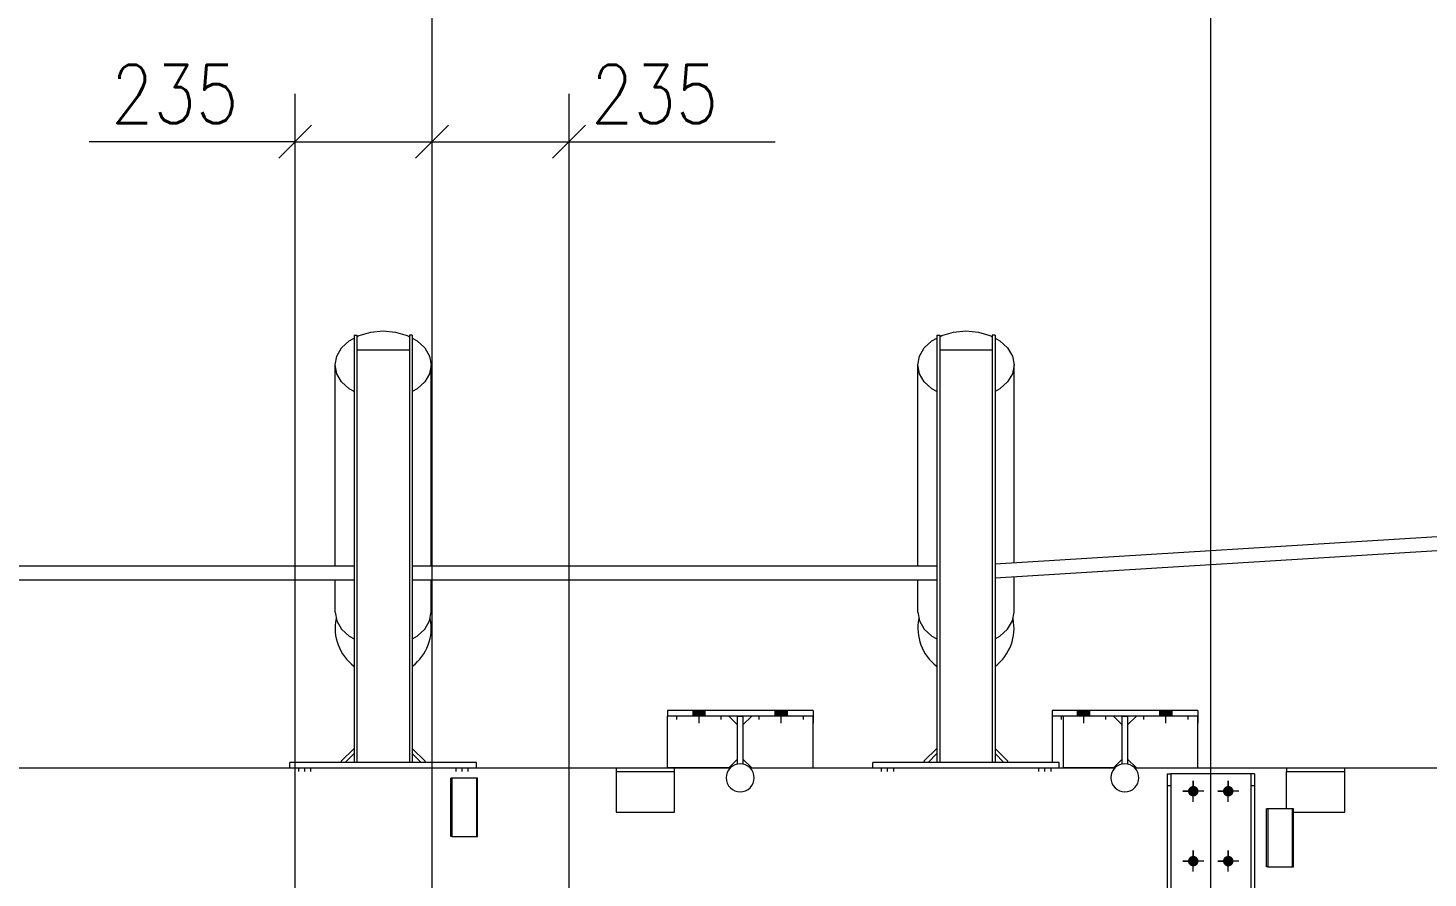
# Model space of a CAD drawing. Header units: millimetres. Extents: x 2 to 845, y 5 to 599.
# Drawn here: x 166.6 to 226.7, y 503.3 to 539.7 of the extents above; entities that cross this region are included whole.
import ezdxf

# ---------------------------------------------------------------- set-up
doc = ezdxf.new("R2010")
doc.units = ezdxf.units.MM
doc.linetypes.add('XKITLINE00', pattern=[0])
doc.linetypes.add('XKITLINE02', pattern=[4, 2, -2])
for name, color, linetype, lineweight in [('Cota', 4, 'Continuous', 0), ('Grelha', 4, 'Continuous', 0), ('Parafuso', 3, 'Continuous', 0), ('Peça', 2, 'Continuous', 0)]:
    doc.layers.add(name, color=color, linetype=linetype, lineweight=lineweight)
doc.styles.add('SIMPLEX', font='SIMPLEX_.TTF')

# ---------------------------------------------------------------- blocks, each defined once
blk = doc.blocks.new('*A622')
at = {"layer": 'Grelha', "color": 7, "linetype": 'XKITLINE00', "lineweight": 0}
blk.add_line((217.356, 459.531), (217.356, 574.891), dxfattribs=at)
blk = doc.blocks.new('*A867')
at = {"layer": 'Peça', "color": 1, "linetype": 'XKITLINE00', "lineweight": 0}
for p, q in [((185.805, 507.549), (184.755, 507.549)), ((184.755, 505.049), (184.755, 507.549)), ((184.805, 507.549), (184.805, 505.049)), ((185.83, 507.549), (185.805, 507.549)), ((185.849, 507.549), (185.83, 507.549)), ((185.855, 507.549), (185.849, 507.549)), ((185.905, 507.549), (185.855, 507.549)), ((185.855, 507.549), (185.855, 505.049)), ((185.905, 505.049), (185.905, 507.549)), ((184.805, 505.049), (184.755, 505.049)), ((184.812, 505.049), (184.805, 505.049)), ((184.805, 505.049), (184.812, 505.049)), ((184.812, 505.049), (184.83, 505.049)), ((184.83, 505.049), (184.855, 505.049)), ((184.855, 505.049), (185.855, 505.049)), ((185.849, 505.049), (185.855, 505.049)), ((185.855, 505.049), (185.905, 505.049))]:
    blk.add_line(p, q, dxfattribs=at)
blk = doc.blocks.new('*A869')
at = {"layer": 'Peça', "color": 1, "linetype": 'XKITLINE00', "lineweight": 0}
for p, q in [((220.805, 506.239), (219.755, 506.239)), ((219.755, 503.739), (219.755, 506.239)), ((219.805, 506.239), (219.805, 503.739)), ((220.83, 506.239), (220.805, 506.239)), ((220.849, 506.239), (220.83, 506.239)), ((220.855, 506.239), (220.849, 506.239)), ((220.905, 506.239), (220.855, 506.239)), ((220.855, 506.239), (220.855, 503.739)), ((220.905, 503.739), (220.905, 506.239)), ((219.805, 503.739), (219.755, 503.739)), ((219.805, 503.739), (219.812, 503.739)), ((219.812, 503.739), (219.83, 503.739)), ((219.83, 503.739), (219.855, 503.739)), ((219.855, 503.739), (220.855, 503.739)), ((220.849, 503.739), (220.855, 503.739)), ((220.855, 503.739), (220.905, 503.739))]:
    blk.add_line(p, q, dxfattribs=at)
blk = doc.blocks.new('*A880')
at = {"layer": 'Peça', "color": 1, "linetype": 'XKITLINE00', "lineweight": 0}
for start, end in [(112.5049, 292.5049), (292.5049, 112.5049)]:
    blk.add_arc((213.672, 507.566), 0.602, start, end, dxfattribs=at)
blk = doc.blocks.new('*A881')
at = {"layer": 'Peça', "color": 1, "linetype": 'XKITLINE00', "lineweight": 0}
for start, end in [(112.5049, 292.5049), (292.5049, 112.5049)]:
    blk.add_arc((197.172, 507.564), 0.602, start, end, dxfattribs=at)
blk = doc.blocks.new('*A883')
at = {"layer": 'Peça', "color": 1, "linetype": 'XKITLINE00', "lineweight": 0}
for p, q in [((210.547, 510.215), (210.547, 508.227)), ((216.797, 510.216), (216.797, 509.916)), ((216.797, 507.993), (216.797, 507.989))]:
    blk.add_line(p, q, dxfattribs=at)
blk = doc.blocks.new('*A884')
at = {"layer": 'Peça', "color": 1, "linetype": 'XKITLINE00', "lineweight": 0}
for p, q in [((200.297, 510.215), (200.297, 509.915)), ((194.047, 507.989), (194.047, 507.991)), ((200.297, 507.989), (200.297, 507.991))]:
    blk.add_line(p, q, dxfattribs=at)
blk = doc.blocks.new('*A885')
at = {"layer": 'Parafuso', "color": 7, "linetype": 'XKITLINE02', "lineweight": 0}
for p, q in [((210.958, 510.065), (210.958, 510.215)), ((211.909, 509.907), (211.909, 510.374)), ((212.86, 510.066), (212.86, 510.216)), ((214.483, 510.066), (214.483, 510.216)), ((215.434, 509.907), (215.434, 510.375)), ((216.385, 510.066), (216.385, 510.216))]:
    blk.add_line(p, q, dxfattribs=at)
blk = doc.blocks.new('*A886')
at = {"layer": 'Parafuso', "color": 7, "linetype": 'XKITLINE02', "lineweight": 0}
for p, q in [((194.458, 510.064), (194.458, 510.214)), ((195.409, 509.905), (195.409, 510.373)), ((196.36, 510.064), (196.36, 510.214)), ((197.983, 510.064), (197.983, 510.214)), ((198.934, 509.906), (198.934, 510.373)), ((199.885, 510.065), (199.885, 510.215))]:
    blk.add_line(p, q, dxfattribs=at)
blk = doc.blocks.new('*A887')
at = {"layer": 'Parafuso', "color": 7, "linetype": 'XKITLINE02', "lineweight": 0}
for p, q in [((210.958, 510.065), (210.958, 510.215)), ((211.909, 509.907), (211.909, 510.374)), ((212.86, 510.066), (212.86, 510.216)), ((214.483, 510.066), (214.483, 510.216)), ((215.434, 509.907), (215.434, 510.375)), ((216.385, 510.066), (216.385, 510.216))]:
    blk.add_line(p, q, dxfattribs=at)
blk = doc.blocks.new('*A888')
at = {"layer": 'Parafuso', "color": 7, "linetype": 'XKITLINE02', "lineweight": 0}
for p, q in [((194.458, 510.064), (194.458, 510.214)), ((195.409, 509.905), (195.409, 510.373)), ((196.36, 510.064), (196.36, 510.214)), ((197.983, 510.064), (197.983, 510.214)), ((198.934, 509.906), (198.934, 510.373)), ((199.885, 510.065), (199.885, 510.215))]:
    blk.add_line(p, q, dxfattribs=at)
blk = doc.blocks.new('*A906')
at = {"layer": 'Peça', "color": 1, "linetype": 'XKITLINE00', "lineweight": 0}
for p, q in [((144.356, 507.989), (191.856, 507.989)), ((194.356, 507.989), (196.746, 507.989)), ((197.597, 507.989), (213.245, 507.989)), ((214.098, 507.989), (220.607, 507.989)), ((223.107, 507.989), (235.856, 507.989))]:
    blk.add_line(p, q, dxfattribs=at)
blk = doc.blocks.new('*A908')
at = {"layer": 'Peça', "color": 1, "linetype": 'XKITLINE00', "lineweight": 0}
for p, q in [((158.106, 516.664), (180.606, 516.664)), ((183.106, 516.664), (205.606, 516.664)), ((158.106, 516.064), (180.606, 516.064)), ((183.106, 516.064), (205.606, 516.064))]:
    blk.add_line(p, q, dxfattribs=at)
blk = doc.blocks.new('*A1049')
at = {"layer": 'Peça', "color": 1, "linetype": 'XKITLINE00', "lineweight": 0}
for p, q in [((208.106, 516.744), (230.606, 518.147)), ((208.106, 516.142), (230.606, 517.546))]:
    blk.add_line(p, q, dxfattribs=at)
blk = doc.blocks.new('*A1050')
at = {"layer": 'Peça', "color": 1, "linetype": 'XKITLINE00', "lineweight": 0}
for p, q in [((215.481, 507.739), (215.481, 480.719)), ((215.481, 507.739), (215.639, 507.739)), ((215.639, 507.739), (215.639, 479.877)), ((219.074, 507.739), (215.639, 507.739)), ((219.074, 507.739), (219.074, 479.877)), ((219.231, 507.739), (219.074, 507.739)), ((219.231, 507.739), (219.231, 479.877)), ((215.481, 507.239), (215.639, 507.239)), ((219.074, 507.239), (219.231, 507.239)), ((215.481, 479.877), (215.481, 480.089))]:
    blk.add_line(p, q, dxfattribs=at)
blk = doc.blocks.new('*A1133')
at = {"layer": 'Parafuso'}
for points in [[(216.382, 507.012), (216.385, 507.033), (216.391, 507.055), (216.398, 507.076), (216.408, 507.096), (216.419, 507.114), (216.432, 507.132), (216.447, 507.149), (216.463, 507.163), (216.481, 507.177), (216.5, 507.188), (216.52, 507.197), (216.541, 507.205), (216.562, 507.21), (216.584, 507.213), (216.606, 507.214), (216.628, 507.213), (216.65, 507.21), (216.671, 507.205), (216.692, 507.197), (216.712, 507.188), (216.731, 507.177), (216.749, 507.163), (216.765, 507.149), (216.78, 507.132), (216.793, 507.115), (216.805, 507.096), (216.814, 507.076), (216.821, 507.055), (216.827, 507.033), (216.83, 507.012), (216.831, 506.99), (216.83, 506.967), (216.827, 506.946), (216.821, 506.924), (216.814, 506.903), (216.805, 506.883), (216.793, 506.865), (216.78, 506.847), (216.765, 506.83), (216.749, 506.816), (216.731, 506.802), (216.712, 506.791), (216.692, 506.782), (216.671, 506.774), (216.65, 506.769), (216.628, 506.766), (216.606, 506.764), (216.584, 506.766), (216.562, 506.769), (216.541, 506.774), (216.52, 506.782), (216.5, 506.791), (216.481, 506.802), (216.463, 506.816), (216.447, 506.83), (216.432, 506.847), (216.419, 506.864), (216.408, 506.883), (216.398, 506.903), (216.391, 506.924), (216.385, 506.946), (216.382, 506.967), (216.381, 506.989)], [(217.882, 507.012), (217.885, 507.033), (217.891, 507.055), (217.898, 507.076), (217.908, 507.096), (217.919, 507.115), (217.932, 507.132), (217.947, 507.149), (217.963, 507.164), (217.981, 507.177), (218, 507.188), (218.02, 507.197), (218.041, 507.205), (218.062, 507.21), (218.084, 507.214), (218.106, 507.215), (218.128, 507.214), (218.15, 507.21), (218.171, 507.205), (218.192, 507.197), (218.212, 507.188), (218.231, 507.177), (218.249, 507.164), (218.265, 507.149), (218.28, 507.132), (218.293, 507.115), (218.305, 507.096), (218.314, 507.076), (218.321, 507.055), (218.327, 507.034), (218.33, 507.012), (218.331, 506.99), (218.33, 506.968), (218.327, 506.946), (218.321, 506.924), (218.314, 506.904), (218.305, 506.884), (218.293, 506.865), (218.28, 506.847), (218.265, 506.831), (218.249, 506.816), (218.231, 506.803), (218.212, 506.791), (218.192, 506.782), (218.171, 506.774), (218.15, 506.769), (218.128, 506.766), (218.106, 506.765), (218.084, 506.766), (218.062, 506.769), (218.041, 506.774), (218.02, 506.782), (218, 506.791), (217.981, 506.803), (217.963, 506.816), (217.947, 506.831), (217.932, 506.847), (217.919, 506.865), (217.908, 506.884), (217.898, 506.903), (217.891, 506.924), (217.885, 506.946), (217.882, 506.968), (217.881, 506.99)], [(216.382, 504.012), (216.386, 504.033), (216.391, 504.055), (216.398, 504.076), (216.408, 504.096), (216.419, 504.114), (216.432, 504.132), (216.447, 504.149), (216.464, 504.163), (216.481, 504.177), (216.5, 504.188), (216.52, 504.197), (216.541, 504.205), (216.562, 504.21), (216.584, 504.213), (216.606, 504.214), (216.628, 504.213), (216.65, 504.21), (216.672, 504.205), (216.692, 504.197), (216.712, 504.188), (216.731, 504.177), (216.749, 504.163), (216.765, 504.149), (216.78, 504.132), (216.793, 504.115), (216.805, 504.096), (216.814, 504.076), (216.822, 504.055), (216.827, 504.033), (216.83, 504.012), (216.831, 503.99), (216.83, 503.967), (216.827, 503.946), (216.822, 503.924), (216.814, 503.903), (216.805, 503.883), (216.793, 503.865), (216.78, 503.847), (216.765, 503.83), (216.749, 503.816), (216.731, 503.802), (216.712, 503.791), (216.692, 503.782), (216.672, 503.774), (216.65, 503.769), (216.628, 503.766), (216.606, 503.764), (216.584, 503.766), (216.563, 503.769), (216.541, 503.774), (216.52, 503.782), (216.5, 503.791), (216.481, 503.802), (216.464, 503.816), (216.447, 503.83), (216.432, 503.847), (216.419, 503.864), (216.408, 503.883), (216.399, 503.903), (216.391, 503.924), (216.386, 503.946), (216.382, 503.967), (216.381, 503.989)], [(217.882, 504.012), (217.886, 504.033), (217.891, 504.055), (217.898, 504.076), (217.908, 504.096), (217.919, 504.115), (217.932, 504.132), (217.947, 504.149), (217.964, 504.164), (217.981, 504.177), (218, 504.188), (218.02, 504.197), (218.041, 504.205), (218.062, 504.21), (218.084, 504.214), (218.106, 504.215), (218.128, 504.214), (218.15, 504.21), (218.172, 504.205), (218.192, 504.197), (218.212, 504.188), (218.231, 504.177), (218.249, 504.164), (218.265, 504.149), (218.28, 504.132), (218.293, 504.115), (218.305, 504.096), (218.314, 504.076), (218.322, 504.055), (218.327, 504.034), (218.33, 504.012), (218.331, 503.99), (218.33, 503.968), (218.327, 503.946), (218.322, 503.924), (218.314, 503.904), (218.305, 503.884), (218.293, 503.865), (218.28, 503.847), (218.265, 503.831), (218.249, 503.816), (218.231, 503.803), (218.212, 503.791), (218.192, 503.782), (218.172, 503.774), (218.15, 503.769), (218.128, 503.766), (218.106, 503.765), (218.084, 503.766), (218.063, 503.769), (218.041, 503.774), (218.02, 503.782), (218, 503.791), (217.981, 503.803), (217.964, 503.816), (217.947, 503.831), (217.932, 503.847), (217.919, 503.865), (217.908, 503.884), (217.899, 503.903), (217.891, 503.924), (217.886, 503.946), (217.882, 503.968), (217.881, 503.99)]]:
    blk.add_hatch(color=7, dxfattribs=at).paths.add_polyline_path(points, flags=17)
at = {"layer": 'Parafuso', "color": 7, "linetype": 'XKITLINE00', "lineweight": 0}
for p, q in [((217.056, 506.99), (216.156, 506.989)), ((216.606, 506.539), (216.606, 507.439)), ((218.556, 506.99), (217.656, 506.99)), ((218.106, 506.54), (218.106, 507.44)), ((217.056, 503.99), (216.156, 503.989)), ((216.606, 503.539), (216.606, 504.439)), ((218.556, 503.99), (217.656, 503.99)), ((218.106, 503.54), (218.106, 504.44))]:
    blk.add_line(p, q, dxfattribs=at)
blk = doc.blocks.new('*A1134')
at = {"layer": 'Parafuso', "color": 7, "linetype": 'XKITLINE00', "lineweight": 0}
for p, q in [((216.156, 506.989), (216.456, 506.989)), ((216.606, 507.439), (216.606, 507.14)), ((217.056, 506.99), (216.756, 506.99)), ((217.656, 506.99), (217.956, 506.99)), ((218.106, 507.44), (218.106, 507.14)), ((218.556, 506.99), (218.256, 506.99)), ((216.606, 506.539), (216.606, 506.839)), ((218.106, 506.54), (218.106, 506.839)), ((216.156, 503.989), (216.456, 503.989)), ((216.606, 504.439), (216.606, 504.14)), ((217.056, 503.99), (216.757, 503.99)), ((217.656, 503.99), (217.956, 503.99)), ((218.106, 504.44), (218.106, 504.14)), ((218.556, 503.99), (218.257, 503.99)), ((216.606, 503.539), (216.606, 503.839)), ((218.106, 503.54), (218.106, 503.839))]:
    blk.add_line(p, q, dxfattribs=at)
blk = doc.blocks.new('*A1135')
at = {"layer": 'Parafuso', "color": 7, "linetype": 'XKITLINE02', "lineweight": 0}
for p, q in [((203.219, 507.989), (203.219, 507.832)), ((203.481, 507.989), (203.481, 507.832)), ((203.744, 507.989), (203.744, 507.832)), ((209.969, 507.989), (209.969, 507.832)), ((210.231, 507.989), (210.231, 507.832)), ((210.494, 507.989), (210.494, 507.832))]:
    blk.add_line(p, q, dxfattribs=at)
blk = doc.blocks.new('*A1136')
at = {"layer": 'Parafuso', "color": 7, "linetype": 'XKITLINE02', "lineweight": 0}
for p, q in [((178.219, 507.989), (178.219, 507.832)), ((178.481, 507.989), (178.481, 507.832)), ((178.744, 507.989), (178.744, 507.832)), ((184.969, 507.989), (184.969, 507.832)), ((185.231, 507.989), (185.231, 507.832)), ((185.494, 507.989), (185.494, 507.832))]:
    blk.add_line(p, q, dxfattribs=at)
blk = doc.blocks.new('*A1137')
at = {"layer": 'Parafuso', "color": 7, "linetype": 'XKITLINE02', "lineweight": 0}
for p, q in [((203.219, 507.989), (203.219, 507.832)), ((203.481, 507.989), (203.481, 507.832)), ((203.744, 507.989), (203.744, 507.832)), ((209.969, 507.989), (209.969, 507.832)), ((210.231, 507.989), (210.231, 507.832)), ((210.494, 507.989), (210.494, 507.832))]:
    blk.add_line(p, q, dxfattribs=at)
blk = doc.blocks.new('*A1138')
at = {"layer": 'Parafuso', "color": 7, "linetype": 'XKITLINE02', "lineweight": 0}
for p, q in [((178.219, 507.989), (178.219, 507.832)), ((178.481, 507.989), (178.481, 507.832)), ((178.744, 507.989), (178.744, 507.832)), ((184.969, 507.989), (184.969, 507.832)), ((185.231, 507.989), (185.231, 507.832)), ((185.494, 507.989), (185.494, 507.832))]:
    blk.add_line(p, q, dxfattribs=at)
blk = doc.blocks.new('*A1139')
at = {"layer": 'Parafuso'}
for points in [[(211.647, 510.216), (211.647, 510.453), (212.172, 510.453), (212.172, 510.216)], [(215.172, 510.216), (215.172, 510.453), (215.697, 510.453), (215.697, 510.216)]]:
    blk.add_hatch(color=7, dxfattribs=at).paths.add_polyline_path(points, flags=17)
at = {"layer": 'Parafuso', "color": 7, "linetype": 'XKITLINE00', "lineweight": 0}
for p, q in [((211.647, 510.216), (211.647, 510.453)), ((211.909, 510.216), (211.909, 510.453)), ((212.172, 510.216), (212.172, 510.453)), ((215.172, 510.216), (215.172, 510.453)), ((215.434, 510.216), (215.434, 510.453)), ((215.697, 510.216), (215.697, 510.453))]:
    blk.add_line(p, q, dxfattribs=at)
blk = doc.blocks.new('*A1140')
at = {"layer": 'Parafuso'}
for points in [[(212.172, 510.453), (212.172, 510.216), (211.647, 510.216), (211.647, 510.453)], [(215.697, 510.453), (215.697, 510.216), (215.172, 510.216), (215.172, 510.453)]]:
    blk.add_hatch(color=7, dxfattribs=at).paths.add_polyline_path(points, flags=17)
at = {"layer": 'Parafuso', "color": 7, "linetype": 'XKITLINE00', "lineweight": 0}
for p, q in [((211.647, 510.216), (211.647, 510.453)), ((211.909, 510.216), (211.909, 510.453)), ((212.172, 510.216), (212.172, 510.453)), ((215.172, 510.216), (215.172, 510.453)), ((215.434, 510.216), (215.434, 510.453)), ((215.697, 510.216), (215.697, 510.453))]:
    blk.add_line(p, q, dxfattribs=at)
blk = doc.blocks.new('*A1141')
at = {"layer": 'Peça', "color": 1, "linetype": 'XKITLINE00', "lineweight": 0}
for p, q in [((211.047, 507.992), (211.047, 510.215)), ((213.178, 510.216), (213.553, 509.841)), ((213.553, 508.367), (213.178, 507.992)), ((213.178, 507.992), (211.047, 507.992))]:
    blk.add_line(p, q, dxfattribs=at)
blk = doc.blocks.new('*A1142')
at = {"layer": 'Peça', "color": 1, "linetype": 'XKITLINE00', "lineweight": 0}
for p, q in [((213.79, 509.841), (214.165, 510.216)), ((216.797, 507.993), (216.796, 510.216)), ((213.791, 508.367), (214.166, 507.992)), ((214.166, 507.992), (216.797, 507.993))]:
    blk.add_line(p, q, dxfattribs=at)
blk = doc.blocks.new('*A1143')
at = {"layer": 'Peça', "color": 1, "linetype": 'XKITLINE00', "lineweight": 0}
for p, q in [((213.553, 508.144), (213.553, 510.216)), ((213.553, 510.216), (213.79, 510.216)), ((213.79, 510.216), (213.791, 508.144))]:
    blk.add_line(p, q, dxfattribs=at)
blk = doc.blocks.new('*A1144')
at = {"layer": 'Peça', "color": 1, "linetype": 'XKITLINE00', "lineweight": 0}
for p, q in [((216.797, 510.453), (210.547, 510.453)), ((210.547, 510.453), (210.547, 510.215)), ((216.797, 510.216), (210.547, 510.215)), ((216.797, 510.453), (216.797, 510.216))]:
    blk.add_line(p, q, dxfattribs=at)
blk = doc.blocks.new('*A1145')
at = {"layer": 'Parafuso'}
for points in [[(195.147, 510.214), (195.147, 510.452), (195.672, 510.452), (195.672, 510.214)], [(198.672, 510.214), (198.672, 510.452), (199.197, 510.452), (199.197, 510.214)]]:
    blk.add_hatch(color=7, dxfattribs=at).paths.add_polyline_path(points, flags=17)
at = {"layer": 'Parafuso', "color": 7, "linetype": 'XKITLINE00', "lineweight": 0}
for p, q in [((195.147, 510.214), (195.147, 510.452)), ((195.409, 510.214), (195.409, 510.452)), ((195.672, 510.214), (195.672, 510.452)), ((198.672, 510.214), (198.672, 510.452)), ((198.934, 510.214), (198.934, 510.452)), ((199.197, 510.214), (199.197, 510.452))]:
    blk.add_line(p, q, dxfattribs=at)
blk = doc.blocks.new('*A1146')
at = {"layer": 'Peça', "color": 1, "linetype": 'XKITLINE00', "lineweight": 0}
for p, q in [((200.297, 510.452), (194.047, 510.452)), ((194.047, 510.452), (194.047, 510.214)), ((200.297, 510.215), (194.047, 510.214)), ((200.297, 510.452), (200.297, 510.215))]:
    blk.add_line(p, q, dxfattribs=at)
blk = doc.blocks.new('*A1147')
at = {"layer": 'Peça', "color": 1, "linetype": 'XKITLINE00', "lineweight": 0}
for p, q in [((194.047, 507.991), (194.047, 510.214)), ((196.678, 510.214), (197.053, 509.839)), ((197.053, 508.366), (196.678, 507.991)), ((196.678, 507.991), (194.047, 507.991))]:
    blk.add_line(p, q, dxfattribs=at)
blk = doc.blocks.new('*A1148')
at = {"layer": 'Parafuso'}
for points in [[(195.672, 510.452), (195.672, 510.214), (195.147, 510.214), (195.147, 510.452)], [(199.197, 510.452), (199.197, 510.214), (198.672, 510.214), (198.672, 510.452)]]:
    blk.add_hatch(color=7, dxfattribs=at).paths.add_polyline_path(points, flags=17)
at = {"layer": 'Parafuso', "color": 7, "linetype": 'XKITLINE00', "lineweight": 0}
for p, q in [((195.147, 510.214), (195.147, 510.452)), ((195.409, 510.214), (195.409, 510.452)), ((195.672, 510.214), (195.672, 510.452)), ((198.672, 510.214), (198.672, 510.452)), ((198.934, 510.214), (198.934, 510.452)), ((199.197, 510.214), (199.197, 510.452))]:
    blk.add_line(p, q, dxfattribs=at)
blk = doc.blocks.new('*A1149')
at = {"layer": 'Peça', "color": 1, "linetype": 'XKITLINE00', "lineweight": 0}
for p, q in [((197.053, 508.142), (197.053, 510.214)), ((197.053, 510.214), (197.29, 510.214)), ((197.29, 510.214), (197.291, 508.142))]:
    blk.add_line(p, q, dxfattribs=at)
blk = doc.blocks.new('*A1150')
at = {"layer": 'Peça', "color": 1, "linetype": 'XKITLINE00', "lineweight": 0}
for p, q in [((197.29, 509.839), (197.665, 510.214)), ((200.297, 507.991), (200.296, 510.215)), ((197.291, 508.366), (197.666, 507.991)), ((197.666, 507.991), (200.297, 507.991))]:
    blk.add_line(p, q, dxfattribs=at)
blk = doc.blocks.new('*A1152')
at = {"layer": 'Peça', "color": 1, "linetype": 'XKITLINE00', "lineweight": 0}
for p, q in [((220.607, 507.99), (220.607, 507.831)), ((220.607, 507.99), (223.107, 507.989)), ((220.607, 506.239), (220.607, 507.831)), ((220.607, 507.831), (223.107, 507.831)), ((223.107, 507.831), (223.107, 507.989)), ((223.107, 506.084), (223.107, 507.831)), ((220.905, 506.085), (223.107, 506.084))]:
    blk.add_line(p, q, dxfattribs=at)
blk = doc.blocks.new('*A1153')
at = {"layer": 'Peça', "color": 1, "linetype": 'XKITLINE00', "lineweight": 0}
for p, q in [((191.856, 507.99), (191.856, 507.831)), ((191.856, 507.99), (194.356, 507.989)), ((191.856, 507.831), (191.856, 506.085)), ((191.856, 507.831), (194.356, 507.831)), ((194.356, 507.831), (194.356, 507.989)), ((194.356, 506.084), (194.356, 507.831)), ((191.856, 506.085), (194.356, 506.084))]:
    blk.add_line(p, q, dxfattribs=at)
blk = doc.blocks.new('*A1156')
at = {"layer": 'Peça', "color": 1, "linetype": 'XKITLINE00', "lineweight": 0}
for p, q in [((180.825, 526.549), (181.322, 526.695)), ((181.322, 526.695), (181.856, 526.744)), ((181.856, 526.744), (182.39, 526.695)), ((182.39, 526.695), (182.887, 526.549)), ((180.07, 526.015), (180.398, 526.317)), ((180.398, 526.317), (180.606, 526.43)), ((180.731, 526.498), (180.825, 526.549)), ((182.887, 526.549), (182.981, 526.498)), ((183.106, 526.43), (183.315, 526.317)), ((183.315, 526.317), (183.642, 526.015)), ((179.794, 525.286), (179.864, 525.664)), ((179.864, 525.664), (180.07, 526.015)), ((183.642, 526.015), (183.848, 525.664)), ((183.848, 525.664), (183.919, 525.286)), ((179.864, 524.909), (179.794, 525.286)), ((179.794, 516.664), (179.794, 525.286)), ((180.07, 524.557), (179.864, 524.909)), ((183.848, 524.909), (183.642, 524.557)), ((183.919, 525.286), (183.848, 524.909)), ((183.919, 516.664), (183.919, 525.286)), ((180.398, 524.255), (180.07, 524.557)), ((183.642, 524.557), (183.315, 524.255)), ((180.606, 524.142), (180.398, 524.255)), ((183.315, 524.255), (183.106, 524.142)), ((179.794, 514.679), (179.794, 516.064)), ((183.919, 514.679), (183.919, 516.064)), ((179.794, 514.679), (179.864, 514.302)), ((183.848, 514.302), (183.919, 514.679)), ((179.864, 514.302), (180.07, 513.95)), ((183.642, 513.95), (183.848, 514.302)), ((180.07, 513.95), (180.398, 513.648)), ((180.398, 513.648), (180.606, 513.535)), ((183.106, 513.535), (183.315, 513.648)), ((183.315, 513.648), (183.642, 513.95))]:
    blk.add_line(p, q, dxfattribs=at)
blk = doc.blocks.new('*A1157')
at = {"layer": 'Peça', "color": 1, "linetype": 'XKITLINE00', "lineweight": 0}
for p, q in [((180.606, 526.559), (180.606, 508.227)), ((180.606, 526.559), (180.731, 526.559)), ((180.731, 526.559), (180.731, 508.227)), ((182.981, 526.559), (182.981, 508.227)), ((183.106, 526.559), (182.981, 526.559)), ((183.106, 526.559), (183.106, 508.227)), ((180.731, 525.94), (182.981, 525.94))]:
    blk.add_line(p, q, dxfattribs=at)
blk = doc.blocks.new('*A1158')
at = {"layer": 'Peça', "color": 1, "linetype": 'XKITLINE00', "lineweight": 0}
for p, q in [((177.856, 507.989), (177.856, 508.227)), ((185.856, 508.227), (177.856, 508.227)), ((185.856, 507.989), (185.856, 508.227))]:
    blk.add_line(p, q, dxfattribs=at)
blk = doc.blocks.new('*A1159')
at = {"layer": 'Peça', "color": 1, "linetype": 'XKITLINE00', "lineweight": 0}
for radius, start, end in [(2.062, 168.62605, 232.31737), (2.063, 307.68263, 11.37395)]:
    blk.add_arc((181.856, 513.989), radius, start, end, dxfattribs=at)
blk = doc.blocks.new('*A1160')
at = {"layer": 'Peça', "color": 1, "linetype": 'XKITLINE00', "lineweight": 0}
for p, q in [((180.053, 508.274), (180.606, 508.827)), ((183.106, 508.827), (183.659, 508.274)), ((180.1, 508.227), (180.053, 508.274)), ((180.231, 508.227), (180.606, 508.602)), ((183.106, 508.602), (183.482, 508.227)), ((183.659, 508.274), (183.612, 508.227))]:
    blk.add_line(p, q, dxfattribs=at)
blk = doc.blocks.new('*A1166')
at = {"layer": 'Peça', "color": 1, "linetype": 'XKITLINE00', "lineweight": 0}
for p, q in [((205.825, 526.549), (206.322, 526.695)), ((206.322, 526.695), (206.856, 526.744)), ((206.856, 526.744), (207.39, 526.695)), ((207.39, 526.695), (207.887, 526.549)), ((205.07, 526.015), (205.398, 526.317)), ((205.398, 526.317), (205.606, 526.43)), ((205.731, 526.498), (205.825, 526.549)), ((207.887, 526.549), (207.981, 526.498)), ((208.106, 526.43), (208.315, 526.317)), ((208.315, 526.317), (208.642, 526.015)), ((204.794, 525.286), (204.864, 525.664)), ((204.864, 525.664), (205.07, 526.015)), ((208.642, 526.015), (208.848, 525.664)), ((208.848, 525.664), (208.919, 525.286)), ((204.864, 524.909), (204.794, 525.286)), ((204.794, 516.664), (204.794, 525.286)), ((205.07, 524.557), (204.864, 524.909)), ((208.848, 524.909), (208.642, 524.557)), ((208.919, 525.286), (208.848, 524.909)), ((208.919, 516.794), (208.919, 525.286)), ((205.398, 524.255), (205.07, 524.557)), ((208.642, 524.557), (208.315, 524.255)), ((205.606, 524.142), (205.398, 524.255)), ((208.315, 524.255), (208.106, 524.142)), ((204.794, 514.679), (204.794, 516.064)), ((208.919, 514.679), (208.919, 516.193)), ((204.794, 514.679), (204.864, 514.302)), ((208.848, 514.302), (208.919, 514.679)), ((204.864, 514.302), (205.07, 513.95)), ((208.642, 513.95), (208.848, 514.302)), ((205.07, 513.95), (205.398, 513.648)), ((205.398, 513.648), (205.606, 513.535)), ((208.106, 513.535), (208.315, 513.648)), ((208.315, 513.648), (208.642, 513.95))]:
    blk.add_line(p, q, dxfattribs=at)
blk = doc.blocks.new('*A1167')
at = {"layer": 'Peça', "color": 1, "linetype": 'XKITLINE00', "lineweight": 0}
for p, q in [((205.606, 526.559), (205.606, 508.227)), ((205.606, 526.559), (205.731, 526.559)), ((205.731, 526.559), (205.731, 508.227)), ((207.981, 526.559), (207.981, 508.227)), ((208.106, 526.559), (207.981, 526.559)), ((208.106, 526.559), (208.106, 508.227)), ((205.731, 525.94), (207.981, 525.94))]:
    blk.add_line(p, q, dxfattribs=at)
blk = doc.blocks.new('*A1168')
at = {"layer": 'Peça', "color": 1, "linetype": 'XKITLINE00', "lineweight": 0}
for p, q in [((202.856, 507.989), (202.856, 508.227)), ((210.856, 508.227), (202.856, 508.227)), ((210.856, 507.989), (210.856, 508.227))]:
    blk.add_line(p, q, dxfattribs=at)
blk = doc.blocks.new('*A1169')
at = {"layer": 'Peça', "color": 1, "linetype": 'XKITLINE00', "lineweight": 0}
for radius, start, end in [(2.062, 168.62605, 232.31737), (2.063, 307.68263, 11.37395)]:
    blk.add_arc((206.856, 513.989), radius, start, end, dxfattribs=at)
blk = doc.blocks.new('*A1170')
at = {"layer": 'Peça', "color": 1, "linetype": 'XKITLINE00', "lineweight": 0}
for p, q in [((205.053, 508.274), (205.606, 508.827)), ((208.106, 508.827), (208.659, 508.274)), ((205.1, 508.227), (205.053, 508.274)), ((205.231, 508.227), (205.606, 508.602)), ((208.106, 508.602), (208.482, 508.227)), ((208.659, 508.274), (208.612, 508.227))]:
    blk.add_line(p, q, dxfattribs=at)
blk = doc.blocks.new('*A1493')
at = {"layer": 'Cota', "color": 7, "linetype": 'XKITLINE00', "lineweight": 0}
for p, q in [((133.676, 476.064), (133.676, 545.715)), ((183.956, 476.539), (183.956, 545.715)), ((134.383, 544.372), (132.968, 542.957)), ((184.663, 544.372), (183.249, 542.957)), ((133.676, 543.665), (183.956, 543.665))]:
    blk.add_line(p, q, dxfattribs=at)
at = {"layer": 'Cota', "color": 3}
for p in [(133.676, 543.665), (183.956, 543.665)]:
    blk.add_point(p, dxfattribs=at)
at = {"layer": 'Cota', "color": 3, "style": 'SIMPLEX', "width": 0.85}
blk.add_text('2011', height=2.5, dxfattribs=at).set_placement((154.64, 544.465))
blk = doc.blocks.new('*A1494')
at = {"layer": 'Cota', "color": 7, "linetype": 'XKITLINE00', "lineweight": 0}
blk.add_line((217.356, 456.064), (217.356, 555.25), dxfattribs=at)
blk = doc.blocks.new('*A1506')
at = {"layer": 'Cota', "color": 7, "linetype": 'XKITLINE00', "lineweight": 0}
for p, q in [((178.081, 485.976), (178.081, 536.915)), ((183.956, 476.064), (183.956, 536.915)), ((178.788, 535.572), (177.374, 534.158)), ((184.663, 535.572), (183.249, 534.158)), ((178.081, 534.865), (169.244, 534.865)), ((178.081, 534.865), (169.244, 534.865)), ((178.081, 534.865), (183.956, 534.865))]:
    blk.add_line(p, q, dxfattribs=at)
at = {"layer": 'Cota', "color": 3}
for p in [(178.081, 534.865), (183.956, 534.865)]:
    blk.add_point(p, dxfattribs=at)
at = {"layer": 'Cota', "color": 3, "style": 'SIMPLEX', "width": 0.85}
blk.add_text('235', height=2.5, dxfattribs=at).set_placement((170.182, 535.665))
blk = doc.blocks.new('*A1507')
at = {"layer": 'Cota', "color": 7, "linetype": 'XKITLINE00', "lineweight": 0}
for p, q in [((183.956, 476.064), (183.956, 536.915)), ((189.831, 485.976), (189.831, 536.915)), ((184.663, 535.572), (183.249, 534.158)), ((190.538, 535.572), (189.124, 534.158)), ((183.956, 534.865), (189.831, 534.865)), ((189.831, 534.865), (198.668, 534.865)), ((189.831, 534.865), (198.668, 534.865))]:
    blk.add_line(p, q, dxfattribs=at)
at = {"layer": 'Cota', "color": 3}
for p in [(183.956, 534.865), (189.831, 534.865)]:
    blk.add_point(p, dxfattribs=at)
at = {"layer": 'Cota', "color": 3, "style": 'SIMPLEX', "width": 0.85}
blk.add_text('235', height=2.5, dxfattribs=at).set_placement((190.768, 535.665))
blk = doc.blocks.new('*A1508')
at = {"layer": 'Cota', "color": 7, "linetype": 'XKITLINE00', "lineweight": 0}
for p, q in [((183.956, 476.539), (183.956, 545.715)), ((217.356, 476.064), (217.356, 545.715)), ((184.663, 544.372), (183.249, 542.957)), ((218.063, 544.372), (216.649, 542.957)), ((183.956, 543.665), (217.356, 543.665))]:
    blk.add_line(p, q, dxfattribs=at)
at = {"layer": 'Cota', "color": 3}
for p in [(183.956, 543.665), (217.356, 543.665)]:
    blk.add_point(p, dxfattribs=at)
at = {"layer": 'Cota', "color": 3, "style": 'SIMPLEX', "width": 0.85}
blk.add_text('1336', height=2.5, dxfattribs=at).set_placement((196.247, 544.465))
blk = doc.blocks.new('*A1509')
at = {"layer": 'Cota', "color": 7, "linetype": 'XKITLINE00', "lineweight": 0}
blk.add_line((217.356, 456.064), (217.356, 555.25), dxfattribs=at)

msp = doc.modelspace()

# ---------------------------------------------------------------- block references
at = {"lineweight": 0}
for name in ['*A622', '*A1494', '*A1509', '*A1493', '*A1508', '*A1506', '*A1507', '*A1156', '*A1166', '*A1157', '*A1167', '*A1049', '*A908', '*A1159', '*A1169', '*A1146', '*A884', '*A1147', '*A886', '*A888', '*A1145', '*A1148', '*A1149', '*A1150', '*A1144', '*A883', '*A885', '*A887', '*A1141', '*A1139', '*A1140', '*A1143', '*A1142', '*A1160', '*A1170', '*A1158', '*A881', '*A1168', '*A880', '*A906', '*A1136', '*A1138', '*A867', '*A1153', '*A1135', '*A1137', '*A1050', '*A1152', '*A1133', '*A1134', '*A869']:
    msp.add_blockref(name, (0, 0), dxfattribs=at)

doc.saveas('drawing.dxf')
